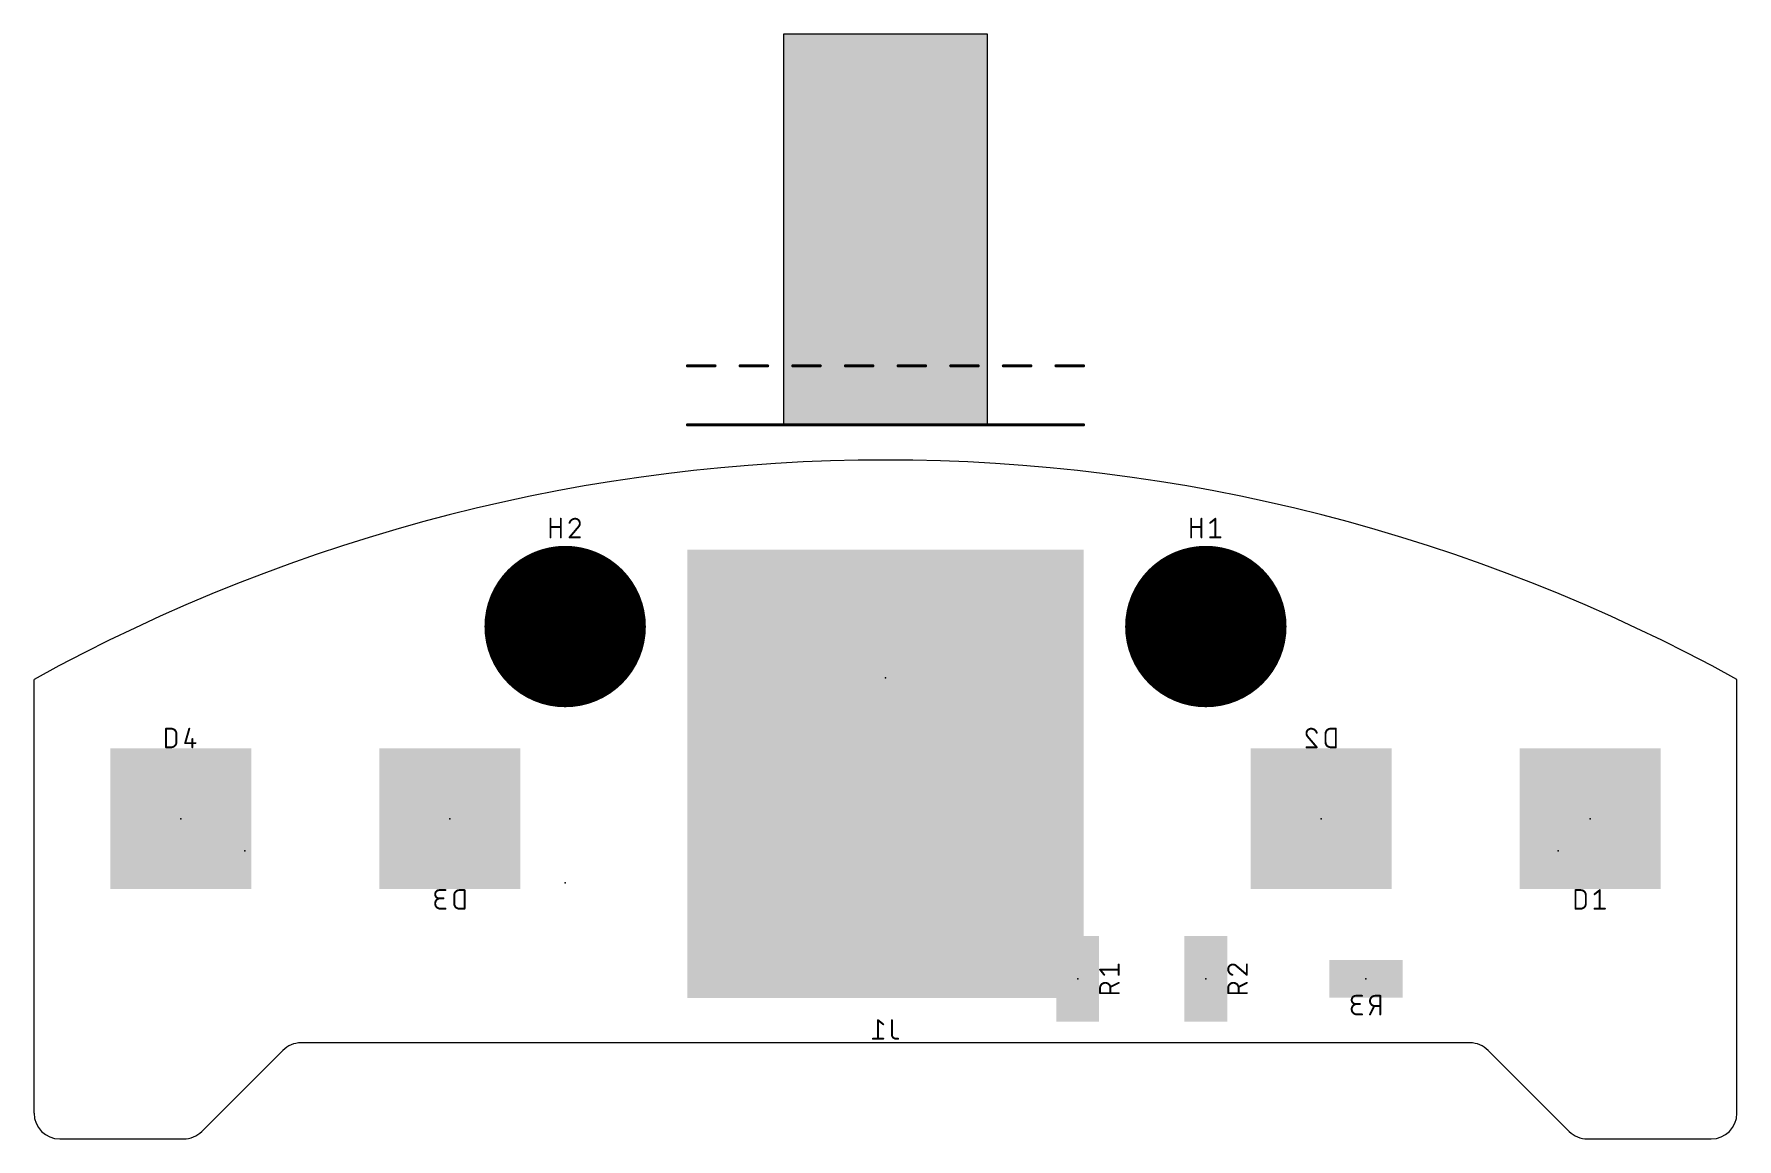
# Model space of a CAD drawing. Extents: x -33.8 to 33.8, y -3.8 to 40.
import ezdxf

# ---------------------------------------------------------------- set-up
doc = ezdxf.new("R2010")
doc.units = 0
for name, color, linetype in [('17', 110, 'CONTINUOUS'), ('20', 31, 'CONTINUOUS'), ('23', 53, 'CONTINUOUS'), ('24', 53, 'CONTINUOUS'), ('25', 253, 'CONTINUOUS'), ('26', 253, 'CONTINUOUS'), ('39', 12, 'CONTINUOUS'), ('40', 132, 'CONTINUOUS'), ('41', 12, 'CONTINUOUS'), ('42', 132, 'CONTINUOUS'), ('52', 253, 'CONTINUOUS')]:
    doc.layers.add(name, color=color, linetype=linetype)

# ---------------------------------------------------------------- blocks, each defined once
blk = doc.blocks.new('RECT')
blk.add_solid([(-0.5, -0.5), (0.5, -0.5), (-0.5, 0.5), (0.5, 0.5)])
blk = doc.blocks.new('ROUNDP')
at = {"const_width": 0.5}
blk.add_lwpolyline([(0, -0.25, 1), (0, 0.25, 1), (0, -0.25)], format="xyb", dxfattribs=at)

msp = doc.modelspace()

# ---------------------------------------------------------------- linework, layer by layer
at = {"layer": '20'}
for p, q in [((4.04, 40.005), (-4.04, 40.005)), ((-4.04, 40.005), (-4.04, 24.511)), ((4.04, 24.511), (4.04, 40.005)), ((-4.04, 24.511), (4.04, 24.511)), ((-33.7566, -2.794), (-33.7566, 14.4128)), ((33.7566, -2.794), (33.7566, 14.4128)), ((23.1758, 0), (-23.1758, 0)), ((-23.8942, -0.2976), (-27.109, -3.5124)), ((23.8942, -0.2976), (27.109, -3.5124)), ((-32.7406, -3.81), (-27.8274, -3.81)), ((27.8274, -3.81), (32.7406, -3.81))]:
    msp.add_line(p, q, dxfattribs=at)
for centre, radius, start, end in [((0, -46.7387), 69.85, 61.1006, 118.8994), ((-23.1758, -1.016), 1.016, 90, 134.9999), ((23.1758, -1.016), 1.016, 45.0001, 90), ((-32.7406, -2.794), 1.016, 180, 270), ((32.7406, -2.794), 1.016, 270, 0), ((-27.8274, -2.794), 1.016, 270, 314.9999), ((27.8274, -2.794), 1.016, 225.0001, 270)]:
    msp.add_arc(centre, radius, start, end, dxfattribs=at)
at = {"layer": '23'}
for p in [(-12.7, 16.51), (12.7, 16.51), (-27.94, 8.89), (27.94, 8.89), (-12.7, 6.35), (7.62, 2.54), (12.7, 2.54)]:
    msp.add_point(p, dxfattribs=at)
at = {"layer": '24'}
for p in [(0, 14.478), (-17.272, 8.89), (17.272, 8.89), (-25.4, 7.62), (26.67, 7.62), (19.05, 2.54)]:
    msp.add_point(p, dxfattribs=at)
at = {"layer": '25', "const_width": 0.0762}
for points in [[(-13.2826, 20.0481), (-13.2826, 20.7847)], [(-13.2826, 20.4573), (-12.8733, 20.4573)], [(-12.8733, 20.7847), (-12.8733, 20.0481)], [(-12.1788, 20.4573), (-12.5267, 20.0481)], [(12.1174, 20.0481), (12.1174, 20.7847)], [(12.1174, 20.4573), (12.5267, 20.4573)], [(12.5267, 20.7847), (12.5267, 20.0481)], [(12.8733, 20.621), (13.078, 20.7847)], [(13.078, 20.7847), (13.078, 20.0481)], [(-12.5267, 20.0481), (-12.1174, 20.0481)], [(12.8733, 20.0481), (13.2826, 20.0481)], [(-28.5226, 11.7221), (-28.5226, 12.4587)], [(-28.5226, 12.4587), (-28.318, 12.4587)], [(-28.1133, 12.2541), (-28.1133, 11.9267)], [(-27.603, 12.4587), (-27.7667, 11.8858)], [(-28.318, 11.7221), (-28.5226, 11.7221)], [(-27.7667, 11.8858), (-27.3574, 11.8858)], [(-27.4802, 12.0495), (-27.4802, 11.7221)], [(27.3574, 5.3213), (27.3574, 6.0579)], [(27.3574, 6.0579), (27.562, 6.0579)], [(28.1133, 5.8942), (28.3179, 6.0579)], [(28.3179, 6.0579), (28.3179, 5.3213)], [(27.7667, 5.8533), (27.7667, 5.5259)], [(27.562, 5.3213), (27.3574, 5.3213)], [(28.1133, 5.3213), (28.5226, 5.3213)], [(8.6718, 2.6986), (8.5081, 2.9032)], [(8.5081, 2.9032), (9.2447, 2.9032)], [(9.2447, 2.6986), (9.2447, 3.1078)], [(13.9155, 3.0464), (14.3247, 2.6986)], [(14.3247, 2.6986), (14.3247, 3.1078)], [(8.5081, 1.9722), (8.5081, 2.1768)], [(9.2447, 2.3814), (8.9173, 2.2177)], [(8.9173, 2.1768), (8.9173, 1.9722)], [(13.5881, 1.9722), (13.5881, 2.1768)], [(14.3247, 2.3814), (13.9973, 2.2177)], [(13.9973, 2.1768), (13.9973, 1.9722)], [(9.2447, 1.9722), (8.5081, 1.9722)], [(14.3247, 1.9722), (13.5881, 1.9722)]]:
    msp.add_lwpolyline(points, dxfattribs=at)
at = {"layer": '25'}
for points, const_width in [([(-13.2635, 20.7847, 1), (-13.3016, 20.7847)], 0.0381), ([(-13.2826, 20.4764, 1), (-13.2826, 20.4383)], 0.0381), ([(-12.8543, 20.7847, 1), (-12.8924, 20.7847)], 0.0381), ([(-12.8733, 20.4383, 1), (-12.8733, 20.4764)], 0.0381), ([(-12.3016, 20.7847, 0.3252), (-12.5267, 20.621)], 0.0762), ([(-12.5448, 20.6269, 1), (-12.5085, 20.6151)], 0.0381), ([(-12.1174, 20.6006, 0.4142), (-12.3016, 20.7847)], 0.0762), ([(-12.3016, 20.8038, 1), (-12.3016, 20.7657)], 0.0381), ([(-12.3016, 20.7657, 1), (-12.3016, 20.8037)], 0.0381), ([(-12.192, 20.4711, 1), (-12.1657, 20.4435)], 0.0381), ([(-12.1788, 20.4573, 0.2053), (-12.1174, 20.6006)], 0.0762), ([(-12.1643, 20.445, 1), (-12.1933, 20.4697)], 0.0381), ([(-12.0984, 20.6005, 1), (-12.1365, 20.6006)], 0.0381), ([(-12.1365, 20.6006, 1), (-12.0984, 20.6006)], 0.0381), ([(12.1365, 20.7847, 1), (12.0984, 20.7847)], 0.0381), ([(12.1174, 20.4764, 1), (12.1174, 20.4383)], 0.0381), ([(12.5457, 20.7847, 1), (12.5076, 20.7847)], 0.0381), ([(12.5267, 20.4383, 1), (12.5267, 20.4764)], 0.0381), ([(12.8614, 20.6359, 1), (12.8852, 20.6061)], 0.0381), ([(13.097, 20.7847, 1), (13.0589, 20.7847)], 0.0381), ([(13.0899, 20.7698, 1), (13.066, 20.7996)], 0.0381), ([(-13.3016, 20.0481, 1), (-13.2635, 20.0481)], 0.0381), ([(-12.8924, 20.0481, 1), (-12.8543, 20.0481)], 0.0381), ([(-12.5267, 20.0672, 1), (-12.5267, 20.0291)], 0.0381), ([(-12.5412, 20.0604, 1), (-12.5121, 20.0358)], 0.0381), ([(-12.1174, 20.0291, 1), (-12.1174, 20.0672)], 0.0381), ([(12.0984, 20.0481, 1), (12.1365, 20.0481)], 0.0381), ([(12.5076, 20.0481, 1), (12.5457, 20.0481)], 0.0381), ([(12.8733, 20.0672, 1), (12.8733, 20.0291)], 0.0381), ([(13.0589, 20.0481, 1), (13.097, 20.0481)], 0.0381), ([(13.2826, 20.0291, 1), (13.2826, 20.0672)], 0.0381), ([(-28.5226, 12.4778, 1), (-28.5226, 12.4397)], 0.0381), ([(-28.5035, 12.4587, 1), (-28.5416, 12.4587)], 0.0381), ([(-28.318, 12.4778, 1), (-28.318, 12.4397)], 0.0381), ([(-28.1133, 12.2541, 0.4142), (-28.318, 12.4587)], 0.0762), ([(-28.318, 12.4397, 1), (-28.318, 12.4778)], 0.0381), ([(-28.0943, 12.2541, 1), (-28.1324, 12.2541)], 0.0381), ([(-28.1324, 12.2541, 1), (-28.0943, 12.2541)], 0.0381), ([(-27.5847, 12.4535, 1), (-27.6213, 12.4639)], 0.0381), ([(-28.5226, 11.7412, 1), (-28.5226, 11.7031)], 0.0381), ([(-28.5416, 11.7221, 1), (-28.5035, 11.7221)], 0.0381), ([(-28.318, 11.7221, 0.4142), (-28.1133, 11.9267)], 0.0762), ([(-28.318, 11.7411, 1), (-28.318, 11.703)], 0.0381), ([(-28.318, 11.7031, 1), (-28.318, 11.7412)], 0.0381), ([(-28.0943, 11.9267, 1), (-28.1324, 11.9267)], 0.0381), ([(-28.1324, 11.9267, 1), (-28.0943, 11.9267)], 0.0381), ([(-27.7667, 11.9048, 1), (-27.7667, 11.8667)], 0.0381), ([(-27.785, 11.891, 1), (-27.7483, 11.8806)], 0.0381), ([(-27.4612, 12.0495, 1), (-27.4993, 12.0495)], 0.0381), ([(-27.4993, 11.7221, 1), (-27.4612, 11.7221)], 0.0381), ([(-27.3574, 11.8667, 1), (-27.3574, 11.9048)], 0.0381), ([(27.3574, 6.077, 1), (27.3574, 6.0389)], 0.0381), ([(27.3765, 6.0579, 1), (27.3384, 6.0579)], 0.0381), ([(27.7667, 5.8533, 0.4142), (27.562, 6.0579)], 0.0762), ([(27.562, 6.077, 1), (27.562, 6.0389)], 0.0381), ([(27.562, 6.0389, 1), (27.562, 6.077)], 0.0381), ([(28.337, 6.0579, 1), (28.2989, 6.0579)], 0.0381), ([(28.3299, 6.043, 1), (28.306, 6.0728)], 0.0381), ([(27.562, 5.3213, 0.4142), (27.7667, 5.5259)], 0.0762), ([(27.7857, 5.8533, 1), (27.7476, 5.8533)], 0.0381), ([(27.7476, 5.8533, 1), (27.7857, 5.8533)], 0.0381), ([(27.7857, 5.5259, 1), (27.7476, 5.5259)], 0.0381), ([(27.7476, 5.5259, 1), (27.7857, 5.5259)], 0.0381), ([(28.1014, 5.9091, 1), (28.1252, 5.8793)], 0.0381), ([(27.3574, 5.3403, 1), (27.3574, 5.3022)], 0.0381), ([(27.3384, 5.3213, 1), (27.3765, 5.3213)], 0.0381), ([(27.562, 5.3403, 1), (27.562, 5.3023)], 0.0381), ([(27.562, 5.3022, 1), (27.562, 5.3403)], 0.0381), ([(28.1133, 5.3403, 1), (28.1133, 5.3022)], 0.0381), ([(28.2989, 5.3213, 1), (28.337, 5.3213)], 0.0381), ([(28.5226, 5.3022, 1), (28.5226, 5.3403)], 0.0381), ([(8.523, 2.9151, 1), (8.4932, 2.8913)], 0.0381), ([(8.5081, 2.9223, 1), (8.5081, 2.8841)], 0.0381), ([(8.6569, 2.6867, 1), (8.6867, 2.7105)], 0.0381), ([(9.2637, 3.1078, 1), (9.2256, 3.1078)], 0.0381), ([(9.2256, 2.6986, 1), (9.2637, 2.6986)], 0.0381), ([(9.2447, 2.8841, 1), (9.2447, 2.9223)], 0.0381), ([(13.7723, 3.1078, 0.4142), (13.5881, 2.9237)], 0.0762), ([(13.5881, 2.9237, 0.3252), (13.7518, 2.6986)], 0.0762), ([(13.6071, 2.9237, 1), (13.5691, 2.9237)], 0.0381), ([(13.5691, 2.9237, 1), (13.6072, 2.9237)], 0.0381), ([(13.7459, 2.6805, 1), (13.7577, 2.7167)], 0.0381), ([(13.7722, 3.1269, 1), (13.7723, 3.0888)], 0.0381), ([(13.9155, 3.0464, 0.2053), (13.7723, 3.1078)], 0.0762), ([(13.7723, 3.0888, 1), (13.7723, 3.1269)], 0.0381), ([(13.9278, 3.0609, 1), (13.9031, 3.0319)], 0.0381), ([(13.9017, 3.0333, 1), (13.9293, 3.0596)], 0.0381), ([(14.3438, 3.1078, 1), (14.3056, 3.1078)], 0.0381), ([(14.3056, 2.6986, 1), (14.3438, 2.6986)], 0.0381), ([(14.3124, 2.6841, 1), (14.337, 2.7131)], 0.0381), ([(8.9173, 2.1768, 1), (8.5081, 2.1768)], 0.0762), ([(8.5272, 2.1768, 1), (8.4891, 2.1768)], 0.0381), ([(8.4891, 2.1768, 1), (8.5272, 2.1768)], 0.0381), ([(8.9088, 2.2348, 1), (8.9258, 2.2007)], 0.0381), ([(8.9364, 2.1768, 1), (8.8983, 2.1768)], 0.0381), ([(8.8983, 2.1768, 1), (8.9364, 2.1768)], 0.0381), ([(9.2532, 2.3644, 1), (9.2362, 2.3984)], 0.0381), ([(13.9973, 2.1768, 1), (13.5881, 2.1768)], 0.0762), ([(13.6072, 2.1768, 1), (13.5691, 2.1768)], 0.0381), ([(13.5691, 2.1768, 1), (13.6072, 2.1768)], 0.0381), ([(13.9888, 2.2348, 1), (14.0058, 2.2007)], 0.0381), ([(14.0164, 2.1768, 1), (13.9783, 2.1768)], 0.0381), ([(13.9783, 2.1768, 1), (14.0164, 2.1768)], 0.0381), ([(14.3332, 2.3644, 1), (14.3162, 2.3984)], 0.0381), ([(8.5081, 1.9912, 1), (8.5081, 1.9531)], 0.0381), ([(8.4891, 1.9722, 1), (8.5272, 1.9722)], 0.0381), ([(8.8983, 1.9722, 1), (8.9364, 1.9722)], 0.0381), ([(9.2447, 1.9531, 1), (9.2447, 1.9912)], 0.0381), ([(13.5881, 1.9912, 1), (13.5881, 1.9531)], 0.0381), ([(13.5691, 1.9722, 1), (13.6072, 1.9722)], 0.0381), ([(13.9783, 1.9722, 1), (14.0164, 1.9722)], 0.0381), ([(14.3247, 1.9531, 1), (14.3247, 1.9912)], 0.0381)]:
    msp.add_lwpolyline(points, format="xyb", dxfattribs=dict(at, const_width=const_width))
at = {"layer": '26'}
for points, const_width in [([(16.8736, 12.4587, 0.4142), (16.6894, 12.2746)], 0.0762), ([(16.6894, 12.2746, 0.2053), (16.7508, 12.1313)], 0.0762), ([(16.7085, 12.2746, 1), (16.6704, 12.2745)], 0.0381), ([(16.6704, 12.2746, 1), (16.7085, 12.2746)], 0.0381), ([(16.7653, 12.1437, 1), (16.7363, 12.119)], 0.0381), ([(16.7377, 12.1175, 1), (16.764, 12.1451)], 0.0381), ([(17.0987, 12.295, 0.3252), (16.8736, 12.4587)], 0.0762), ([(16.8736, 12.4777, 1), (16.8736, 12.4397)], 0.0381), ([(16.8736, 12.4397, 1), (16.8736, 12.4778)], 0.0381), ([(17.0805, 12.2891, 1), (17.1168, 12.3009)], 0.0381), ([(17.65, 12.4587, 0.4142), (17.4453, 12.2541)], 0.0762), ([(17.4644, 12.2541, 1), (17.4263, 12.2541)], 0.0381), ([(17.4263, 12.2541, 1), (17.4644, 12.2541)], 0.0381), ([(17.65, 12.4778, 1), (17.65, 12.4397)], 0.0381), ([(17.65, 12.4397, 1), (17.65, 12.4778)], 0.0381), ([(17.8736, 12.4587, 1), (17.8355, 12.4587)], 0.0381), ([(17.8546, 12.4397, 1), (17.8546, 12.4778)], 0.0381), ([(16.6894, 11.7412, 1), (16.6894, 11.7031)], 0.0381), ([(17.0841, 11.7098, 1), (17.1132, 11.7344)], 0.0381), ([(17.0987, 11.7031, 1), (17.0987, 11.7412)], 0.0381), ([(17.4453, 11.9267, 0.4142), (17.65, 11.7221)], 0.0762), ([(17.4644, 11.9267, 1), (17.4263, 11.9267)], 0.0381), ([(17.4263, 11.9267, 1), (17.4644, 11.9267)], 0.0381), ([(17.65, 11.7412, 1), (17.65, 11.7031)], 0.0381), ([(17.65, 11.703, 1), (17.65, 11.7411)], 0.0381), ([(17.8355, 11.7221, 1), (17.8736, 11.7221)], 0.0381), ([(17.8546, 11.7031, 1), (17.8546, 11.7412)], 0.0381), ([(-17.6909, 6.0579, 1), (-17.6909, 5.7305)], 0.0762), ([(-17.6909, 6.077, 1), (-17.6909, 6.0389)], 0.0381), ([(-17.6909, 6.0389, 1), (-17.6909, 6.077)], 0.0381), ([(-17.4453, 6.0389, 1), (-17.4453, 6.077)], 0.0381), ([(-16.894, 6.0579, 0.4142), (-17.0987, 5.8533)], 0.0762), ([(-16.894, 6.077, 1), (-16.894, 6.0389)], 0.0381), ([(-16.894, 6.0389, 1), (-16.894, 6.077)], 0.0381), ([(-16.6704, 6.0579, 1), (-16.7085, 6.0579)], 0.0381), ([(-16.6894, 6.0389, 1), (-16.6894, 6.077)], 0.0381), ([(-17.65, 5.7305, 1), (-17.65, 5.3213)], 0.0762), ([(-17.6909, 5.7496, 1), (-17.6909, 5.7115)], 0.0381), ([(-17.6909, 5.7115, 1), (-17.6909, 5.7496)], 0.0381), ([(-17.65, 5.7115, 1), (-17.65, 5.7496)], 0.0381), ([(-17.5272, 5.7115, 1), (-17.5272, 5.7496)], 0.0381), ([(-17.0987, 5.5259, 0.4142), (-16.894, 5.3213)], 0.0762), ([(-17.0796, 5.8533, 1), (-17.1177, 5.8533)], 0.0381), ([(-17.1177, 5.8533, 1), (-17.0796, 5.8533)], 0.0381), ([(-17.0796, 5.5259, 1), (-17.1177, 5.5259)], 0.0381), ([(-17.1177, 5.5259, 1), (-17.0796, 5.5259)], 0.0381), ([(-17.65, 5.3403, 1), (-17.65, 5.3022)], 0.0381), ([(-17.65, 5.3022, 1), (-17.65, 5.3403)], 0.0381), ([(-17.4453, 5.3022, 1), (-17.4453, 5.3403)], 0.0381), ([(-16.894, 5.3403, 1), (-16.894, 5.3022)], 0.0381), ([(-16.894, 5.3023, 1), (-16.894, 5.3403)], 0.0381), ([(-16.7085, 5.3213, 1), (-16.6704, 5.3213)], 0.0381), ([(-16.6894, 5.3022, 1), (-16.6894, 5.3403)], 0.0381), ([(18.6459, 1.8669, 1), (18.6459, 1.5395)], 0.0762), ([(18.6868, 1.5395, 1), (18.6868, 1.1303)], 0.0762), ([(18.6459, 1.886, 1), (18.6459, 1.8478)], 0.0381), ([(18.6459, 1.5586, 1), (18.6459, 1.5205)], 0.0381), ([(18.6459, 1.8478, 1), (18.6459, 1.886)], 0.0381), ([(18.6459, 1.5205, 1), (18.6459, 1.5586)], 0.0381), ([(18.6868, 1.5205, 1), (18.6868, 1.5586)], 0.0381), ([(18.8096, 1.5205, 1), (18.8096, 1.5586)], 0.0381), ([(18.8914, 1.8478, 1), (18.8914, 1.886)], 0.0381), ([(19.4132, 1.8669, 1), (19.4132, 1.4577)], 0.0762), ([(19.3893, 1.4492, 1), (19.3552, 1.4662)], 0.0381), ([(19.4132, 1.886, 1), (19.4132, 1.8478)], 0.0381), ([(19.4132, 1.4767, 1), (19.4132, 1.4386)], 0.0381), ([(19.4132, 1.8478, 1), (19.4132, 1.886)], 0.0381), ([(19.4132, 1.4386, 1), (19.4132, 1.4767)], 0.0381), ([(19.6369, 1.8669, 1), (19.5988, 1.8669)], 0.0381), ([(19.6178, 1.8478, 1), (19.6178, 1.886)], 0.0381), ([(19.6178, 1.4386, 1), (19.6178, 1.4767)], 0.0381), ([(-0.2826, 0.9166, 1), (-0.3064, 0.8868)], 0.0381), ([(-0.2754, 0.9017, 1), (-0.3135, 0.9017)], 0.0381), ([(-0.1018, 0.7231, 1), (-0.078, 0.7529)], 0.0381), ([(0.2726, 0.9017, 1), (0.2345, 0.9017)], 0.0381), ([(18.6868, 1.1494, 1), (18.6868, 1.1113)], 0.0381), ([(18.6868, 1.1113, 1), (18.6868, 1.1494)], 0.0381), ([(18.8914, 1.1113, 1), (18.8914, 1.1494)], 0.0381), ([(19.1916, 1.1388, 1), (19.2256, 1.1218)], 0.0381), ([(19.5988, 1.1303, 1), (19.6369, 1.1303)], 0.0381), ([(-0.4991, 0.1842, 1), (-0.4991, 0.146)], 0.0381), ([(-0.3135, 0.1651, 1), (-0.2754, 0.1651)], 0.0381), ([(-0.0899, 0.146, 1), (-0.0899, 0.1842)], 0.0381), ([(0.2726, 0.3288, 1), (0.2345, 0.3288)], 0.0381), ([(0.2345, 0.3288, 1), (0.2726, 0.3288)], 0.0381), ([(0.2536, 0.3288, 0.4142), (0.4173, 0.1651)], 0.0762), ([(0.4173, 0.1842, 1), (0.4173, 0.146)], 0.0381), ([(0.4173, 0.146, 1), (0.4173, 0.1842)], 0.0381), ([(0.4991, 0.146, 1), (0.4991, 0.1842)], 0.0381)]:
    msp.add_lwpolyline(points, format="xyb", dxfattribs=dict(at, const_width=const_width))
at = {"layer": '26', "const_width": 0.0762}
for points in [[(16.7508, 12.1313), (17.0987, 11.7221)], [(17.4453, 12.2541), (17.4453, 11.9267)], [(17.8546, 12.4587), (17.65, 12.4587)], [(17.8546, 11.7221), (17.8546, 12.4587)], [(17.0987, 11.7221), (16.6894, 11.7221)], [(17.65, 11.7221), (17.8546, 11.7221)], [(-17.4453, 6.0579), (-17.6909, 6.0579)], [(-16.6894, 6.0579), (-16.894, 6.0579)], [(-16.6894, 5.3213), (-16.6894, 6.0579)], [(-17.6909, 5.7305), (-17.5272, 5.7305)], [(-17.0987, 5.8533), (-17.0987, 5.5259)], [(-17.4453, 5.3213), (-17.65, 5.3213)], [(-16.894, 5.3213), (-16.6894, 5.3213)], [(18.8914, 1.8669), (18.6459, 1.8669)], [(18.6459, 1.5395), (18.8096, 1.5395)], [(19.2086, 1.1303), (19.3723, 1.4577)], [(19.6178, 1.8669), (19.4132, 1.8669)], [(19.4132, 1.4577), (19.6178, 1.4577)], [(19.6178, 1.1303), (19.6178, 1.8669)], [(-0.0899, 0.738), (-0.2945, 0.9017)], [(-0.2945, 0.9017), (-0.2945, 0.1651)], [(0.2536, 0.9017), (0.2536, 0.3288)], [(18.8914, 1.1303), (18.6868, 1.1303)], [(-0.0899, 0.1651), (-0.4991, 0.1651)], [(0.4173, 0.1651), (0.4991, 0.1651)]]:
    msp.add_lwpolyline(points, dxfattribs=at)
at = {"layer": '39', "const_width": 3.2}
for points in [[(-12.7, 14.91, 1), (-12.7, 18.11, 1), (-12.7, 14.91)], [(12.7, 14.91, 1), (12.7, 18.11, 1), (12.7, 14.91)]]:
    msp.add_lwpolyline(points, format="xyb", dxfattribs=at)
at = {"layer": '40', "const_width": 3.2}
for points in [[(-12.7, 14.91, 1), (-12.7, 18.11, 1), (-12.7, 14.91)], [(12.7, 14.91, 1), (12.7, 18.11, 1), (12.7, 14.91)]]:
    msp.add_lwpolyline(points, format="xyb", dxfattribs=at)
at = {"layer": '52', "const_width": 0.0635}
for points in [[(-7.85, 26.8796, 1), (-7.85, 26.8161)], [(-6.7625, 26.8161, 1), (-6.7625, 26.8796)], [(-5.7625, 26.8796, 1), (-5.7625, 26.8161)], [(-4.675, 26.8161, 1), (-4.675, 26.8796)], [(-3.675, 26.8796, 1), (-3.675, 26.8161)], [(-2.5875, 26.8161, 1), (-2.5875, 26.8796)], [(-1.5875, 26.8796, 1), (-1.5875, 26.8161)], [(-0.5, 26.8161, 1), (-0.5, 26.8796)], [(0.5, 26.8796, 1), (0.5, 26.8161)], [(1.5875, 26.8161, 1), (1.5875, 26.8796)], [(2.5875, 26.8796, 1), (2.5875, 26.8161)], [(3.675, 26.8161, 1), (3.675, 26.8796)], [(4.675, 26.8796, 1), (4.675, 26.8161)], [(5.7625, 26.8161, 1), (5.7625, 26.8796)], [(6.7625, 26.8796, 1), (6.7625, 26.8161)], [(7.85, 26.8161, 1), (7.85, 26.8796)], [(-7.85, 24.5428, 1), (-7.85, 24.4793)], [(7.85, 24.4793, 1), (7.85, 24.5428)]]:
    msp.add_lwpolyline(points, format="xyb", dxfattribs=at)
at = {"layer": '52', "const_width": 0.127}
for points in [[(-7.85, 26.8478), (-6.7625, 26.8478)], [(-5.7625, 26.8478), (-4.675, 26.8478)], [(-3.675, 26.8478), (-2.5875, 26.8478)], [(-1.5875, 26.8478), (-0.5, 26.8478)], [(0.5, 26.8478), (1.5875, 26.8478)], [(2.5875, 26.8478), (3.675, 26.8478)], [(4.675, 26.8478), (5.7625, 26.8478)], [(6.7625, 26.8478), (7.85, 26.8478)], [(-7.85, 24.511), (7.85, 24.511)]]:
    msp.add_lwpolyline(points, dxfattribs=at)

# ---------------------------------------------------------------- block references
at = {"layer": '17', "xscale": 6, "yscale": 6}
for p in [(-12.7, 16.51), (-12.7, 16.51), (12.7, 16.51), (12.7, 16.51)]:
    msp.add_blockref('ROUNDP', p, dxfattribs=at)
at = {"layer": '39', "xscale": 5.588, "yscale": 5.588}
msp.add_blockref('RECT', (-27.94, 8.89), dxfattribs=at)
at = {"layer": '39'}
for p, xscale, yscale, rotation in [((27.94, 8.89), 5.588, 5.588, 180), ((7.62, 2.54), 3.4, 1.7, 270), ((12.7, 2.54), 3.4, 1.7, 270)]:
    msp.add_blockref('RECT', p, dxfattribs=dict(at, xscale=xscale, yscale=yscale, rotation=rotation))
at = {"layer": '40'}
for p, xscale, yscale in [((0, 10.668), 15.7, 17.78), ((-17.272, 8.89), 5.588, 5.588), ((19.05, 2.54), 2.9, 1.5)]:
    msp.add_blockref('RECT', p, dxfattribs=dict(at, xscale=xscale, yscale=yscale))
at = {"layer": '40', "xscale": 5.588, "yscale": 5.588, "rotation": 180}
msp.add_blockref('RECT', (17.272, 8.89), dxfattribs=at)
at = {"layer": '41', "xscale": 8.08, "yscale": 15.494}
msp.add_blockref('RECT', (0, 32.258), dxfattribs=at)
at = {"layer": '42', "xscale": 2.4384, "yscale": 1.6002}
for p in [(-4.8909, 11.8745), (4.8909, 11.8745)]:
    msp.add_blockref('RECT', p, dxfattribs=at)

doc.saveas('drawing.dxf')
